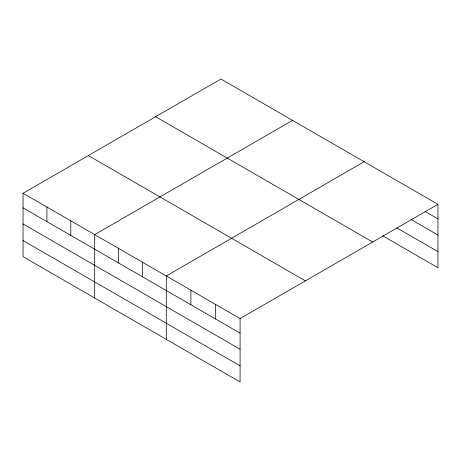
<?xml version="1.0" encoding="UTF-8"?>
<svg xmlns="http://www.w3.org/2000/svg" width="461" height="461" viewBox="0 0 461 461"><rect width="100%" height="100%" fill="white"/><g stroke="black" fill="none" stroke-linecap="round" stroke-linejoin="round"><path stroke-width="0.69" d="M240.083 349.254L240.083 318.574L23.05 193.268L23.05 256.668L240.083 381.967L240.083 349.254L23.05 223.954M382.607 235.778L437.95 267.732L437.95 204.332L220.917 79.033L23.05 193.268M292.539 120.379L94.672 234.62L94.672 298.013M364.161 161.73L166.288 275.966L166.288 339.365M240.083 318.574L437.95 204.332M425.036 211.449L437.95 218.906M410.895 219.396L437.95 235.018M396.748 227.832L437.95 251.62M155.622 116.731L372.655 242.031M88.345 155.57L305.378 280.876M23.05 207.842L240.083 333.142M23.05 240.556L240.083 365.855M215.483 304.369L215.483 318.943M190.889 290.171L190.889 304.738M142.42 262.188L142.42 276.756M118.546 248.404L118.546 262.972M70.798 220.836L70.798 235.41M46.924 207.052L46.924 221.626"/></g></svg>
